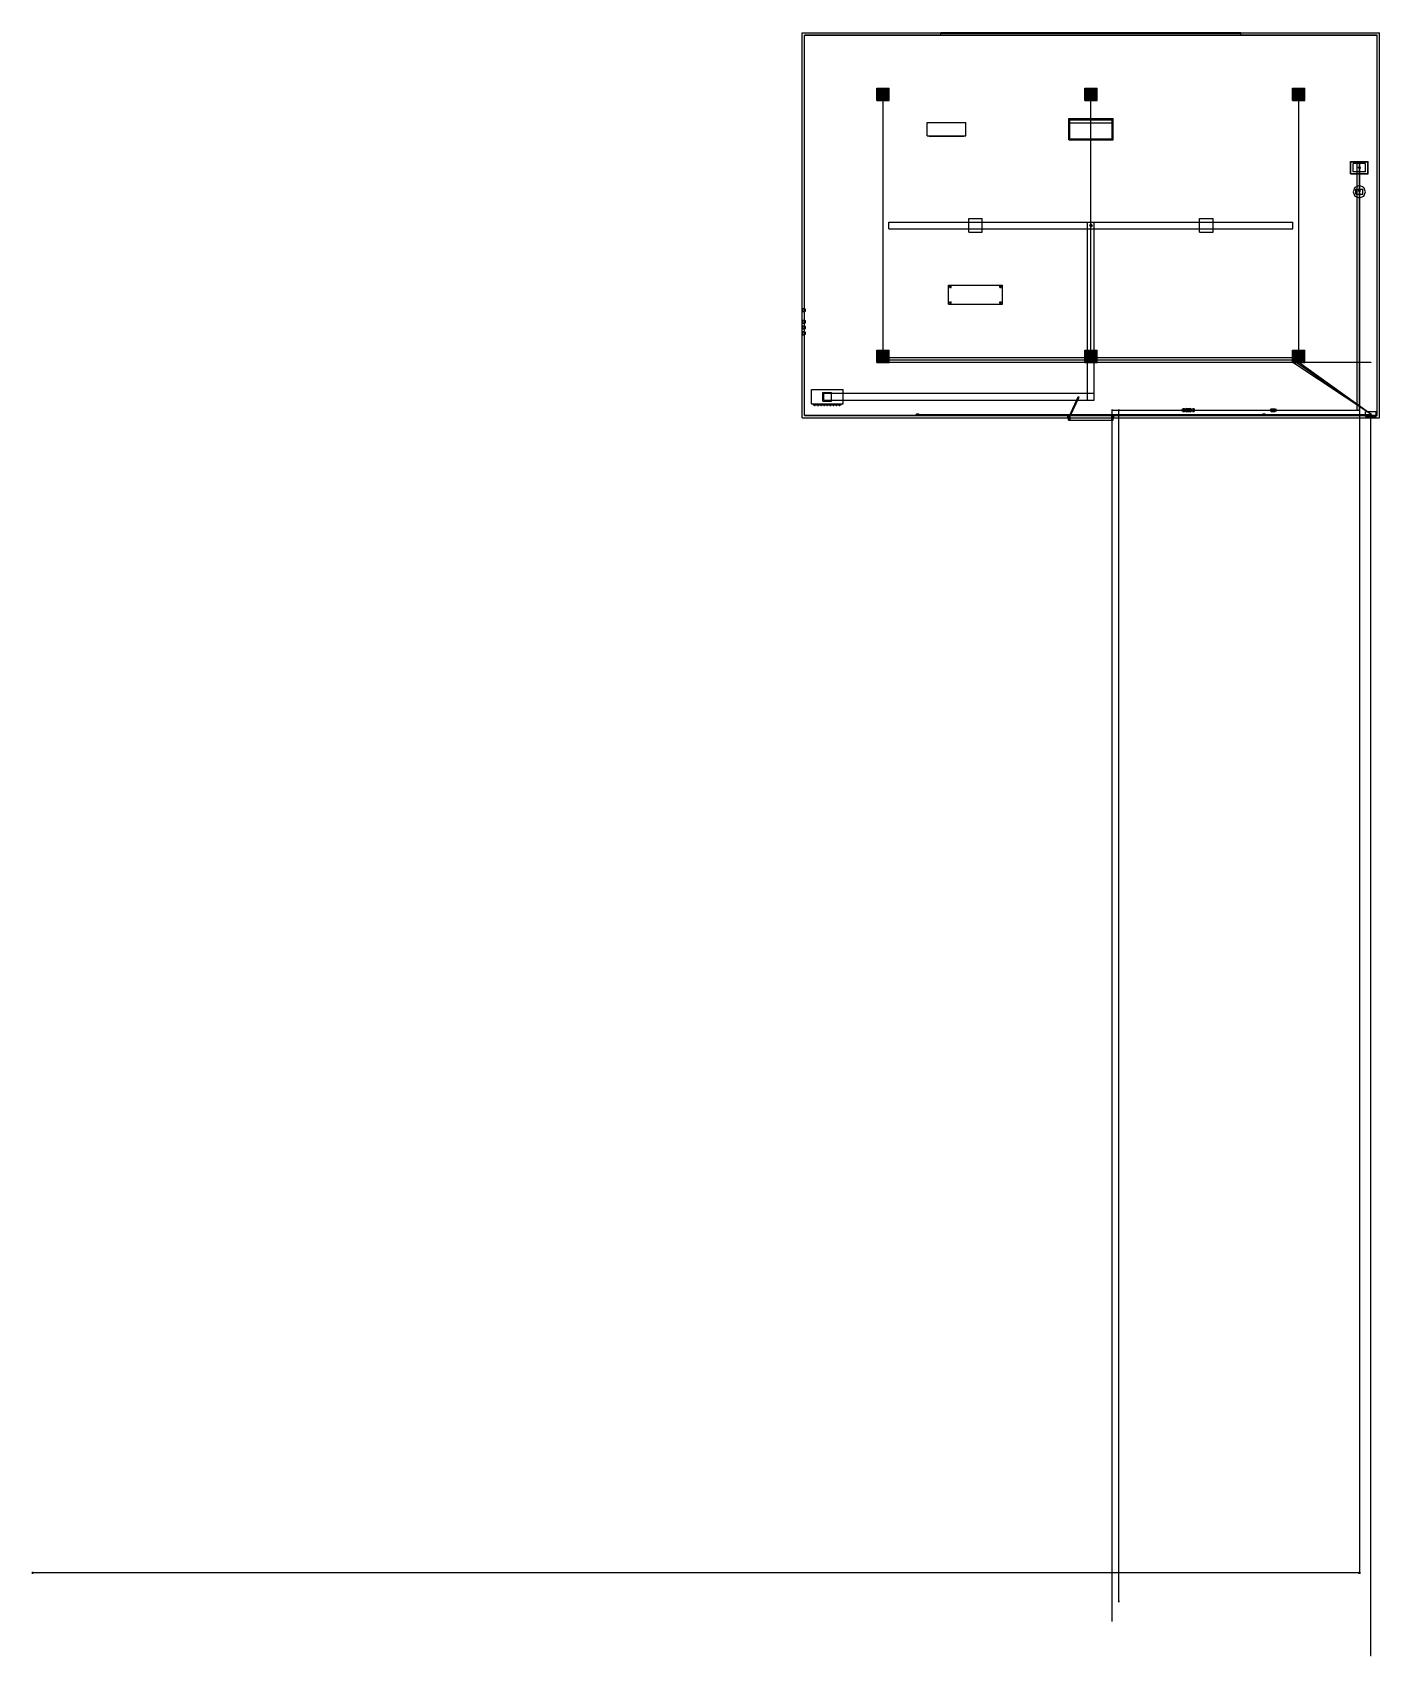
# Model space of a CAD drawing. Header units: millimetres. Extents: x 305000 to 375000, y -62300 to 22022.
import ezdxf

# ---------------------------------------------------------------- set-up
doc = ezdxf.new("R2010")
doc.units = ezdxf.units.MM

msp = doc.modelspace()

# ---------------------------------------------------------------- linework, layer by layer
at = {"layer": 'electrical'}
for p, q in [((349207.79, 18800), (349192.21, 18800)), ((349192.21, 18800), (349200, 18800)), ((349200, 18800), (349207.79, 18800)), ((349200, 4880), (349200, 18800)), ((360007.79, 18800), (359992.21, 18800)), ((359992.21, 18800), (360000, 18800)), ((360000, 18800), (360007.79, 18800)), ((360000, 4880), (360000, 18800)), ((370807.79, 18800), (370792.21, 18800)), ((370792.21, 18800), (370800, 18800)), ((370800, 18800), (370807.79, 18800)), ((370800, 4880), (370800, 18800)), ((349500, 5108.74), (349500, 5131.26)), ((349500, 5131.26), (349500, 5120)), ((349500, 5120), (349500, 5108.74)), ((370500, 5120), (349500, 5120)), ((370492.4, 5109.45), (370503.8, 5125.27)), ((370503.8, 5125.27), (370492.4, 5109.45)), ((374542.4, 2189.45), (370492.4, 5109.45)), ((370500, 5108.74), (370500, 5131.26)), ((370500, 5131.26), (370500, 5120)), ((370500, 5120), (370500, 5108.74)), ((370500, 5120), (370514.04, 5120)), ((370514.04, 5120), (370500, 5120)), ((370503.8, 5125.27), (370503.8, 5125.27)), ((349207.79, 4880), (349192.21, 4880)), ((349192.21, 4880), (349200, 4880)), ((349200, 4872.21), (349200, 4887.79)), ((349200, 4887.79), (349200, 4880)), ((349200, 4880), (349200, 4872.21)), ((374550, 4880), (349200, 4880)), ((349200, 4880), (349207.79, 4880)), ((349500, 4988.74), (349500, 5011.26)), ((349500, 5011.26), (349500, 5000)), ((349500, 5000), (349500, 4988.74)), ((370500, 5000), (349500, 5000)), ((349500, 4868.74), (349500, 4891.26)), ((349500, 4891.26), (349500, 4880)), ((349500, 4880), (349500, 4868.74)), ((370500, 4880), (349500, 4880)), ((360007.79, 4880), (359992.21, 4880)), ((359992.21, 4880), (360000, 4880)), ((360000, 4880), (360007.79, 4880)), ((370492.61, 4989.31), (370503.7, 5005.35)), ((370503.7, 5005.35), (370492.61, 4989.31)), ((374542.61, 2189.31), (370492.61, 4989.31)), ((370492.83, 4869.16), (370503.59, 4885.42)), ((370503.59, 4885.42), (370492.83, 4869.16)), ((374542.83, 2189.16), (370492.83, 4869.16)), ((370500, 4988.74), (370500, 5011.26)), ((370500, 5011.26), (370500, 5000)), ((370500, 5000), (370500, 4988.74)), ((370500, 5000), (370514.04, 5000)), ((370514.04, 5000), (370500, 5000)), ((370500, 4868.74), (370500, 4891.26)), ((370500, 4891.26), (370500, 4880)), ((370500, 4880), (370500, 4868.74)), ((370500, 4880), (370514.04, 4880)), ((370514.04, 4880), (370500, 4880)), ((370503.59, 4885.42), (370503.59, 4885.42)), ((370503.7, 5005.35), (370503.7, 5005.35)), ((370807.79, 4880), (370792.21, 4880)), ((370792.21, 4880), (370800, 4880)), ((370800, 4880), (370807.79, 4880)), ((374550, 4872.21), (374550, 4887.79)), ((374550, 4887.79), (374550, 4880)), ((374550, 4880), (374550, 4872.21)), ((350935, 2150), (350935, 2210)), ((350935, 2210), (351065, 2210)), ((350935, 2150), (351065, 2150)), ((351009, 2180), (350995.5, 2187.79)), ((350995.5, 2187.79), (350995.5, 2172.21)), ((350995.5, 2172.21), (351009, 2180)), ((351000, 2172.21), (351000, 2187.79)), ((351000, 2187.79), (351000, 2180)), ((351000, 2180), (374550, 2180)), ((351000, 2180), (351000, 2172.21)), ((351000, 2180), (351009.72, 2180)), ((351009.72, 2180), (351000, 2180)), ((351065, 2150), (351065, 2210)), ((368935, 2150), (368935, 2210)), ((368935, 2210), (369065, 2210)), ((368935, 2150), (369065, 2150)), ((369009, 2180), (368995.5, 2187.79)), ((368995.5, 2187.79), (368995.5, 2172.21)), ((368995.5, 2172.21), (369009, 2180)), ((369000, 2172.21), (369000, 2187.79)), ((369000, 2187.79), (369000, 2180)), ((369000, 2180), (374550, 2180)), ((369000, 2180), (369000, 2172.21)), ((369000, 2180), (369009.72, 2180)), ((369009.72, 2180), (369000, 2180)), ((369065, 2150), (369065, 2210)), ((374275, 2075), (374275, 2325)), ((374275, 2325), (374825, 2325)), ((374275, 2075), (374825, 2075)), ((374315, 2047.5), (374315, 2082.5)), ((374315, 2082.5), (374785, 2082.5)), ((374315, 2047.5), (374785, 2047.5)), ((374362.5, 2010), (374362.5, 2050)), ((374362.5, 2050), (374462.5, 2050)), ((374362.5, 2010), (374462.5, 2010)), ((374435.88, 2020), (374389.12, 2020)), ((374389.12, 2020), (374412.5, 2020)), ((374435.88, 1995), (374389.12, 1995)), ((374389.12, 1995), (374412.5, 1995)), ((374412.5, 2020), (374412.5, 1995)), ((374412.5, 2020), (374435.88, 2020)), ((374412.5, 1995), (374435.88, 1995)), ((374462.5, 2010), (374462.5, 2050)), ((374500, 2010), (374500, 2050)), ((374500, 2050), (374600, 2050)), ((374500, 2010), (374600, 2010)), ((374573.38, 2020), (374526.62, 2020)), ((374526.62, 2020), (374550, 2020)), ((374573.38, 1995), (374526.62, 1995)), ((374526.62, 1995), (374550, 1995)), ((374532, 2200), (374559, 2215.59)), ((374559, 2184.41), (374532, 2200)), ((374565.59, 2200), (374534.41, 2200)), ((374534.41, 2200), (374550, 2200)), ((374542.4, 2189.45), (374553.8, 2205.27)), ((374553.8, 2205.27), (374542.4, 2189.45)), ((374542.61, 2189.31), (374553.7, 2205.35)), ((374553.7, 2205.35), (374542.61, 2189.31)), ((374542.83, 2189.16), (374553.59, 2205.42)), ((374553.59, 2205.42), (374542.83, 2189.16)), ((374563, 2200), (374543.5, 2211.26)), ((374543.5, 2211.26), (374543.5, 2188.74)), ((374563, 2200), (374543.5, 2211.26)), ((374543.5, 2211.26), (374543.5, 2188.74)), ((374563, 2200), (374543.5, 2211.26)), ((374543.5, 2211.26), (374543.5, 2188.74)), ((374543.5, 2188.74), (374563, 2200)), ((374543.5, 2188.74), (374563, 2200)), ((374543.5, 2188.74), (374563, 2200)), ((374550, 2200), (374565.59, 2200)), ((374550, -62300), (374550, 2200)), ((374550, 2200), (374569.44, 2200)), ((374569.44, 2200), (374550, 2200)), ((374550, 2200), (374564.04, 2200)), ((374564.04, 2200), (374550, 2200)), ((374550, 2200), (374564.04, 2200)), ((374564.04, 2200), (374550, 2200)), ((374550, 2200), (374564.04, 2200)), ((374564.04, 2200), (374550, 2200)), ((374550, 2172.21), (374550, 2187.79)), ((374550, 2187.79), (374550, 2180)), ((374550, 2172.21), (374550, 2187.79)), ((374550, 2187.79), (374550, 2180)), ((374550, 2180), (374550, 2172.21)), ((374550, 2180), (374550, 2172.21)), ((374550, 2020), (374550, 1995)), ((374550, 2020), (374573.38, 2020)), ((374550, 1995), (374573.38, 1995)), ((374553.59, 2205.42), (374553.59, 2205.42)), ((374553.7, 2205.35), (374553.7, 2205.35)), ((374553.8, 2205.27), (374553.8, 2205.27)), ((374559, 2215.59), (374559, 2184.41)), ((374600, 2010), (374600, 2050)), ((374637.5, 2010), (374637.5, 2050)), ((374637.5, 2050), (374737.5, 2050)), ((374637.5, 2010), (374737.5, 2010)), ((374710.88, 2020), (374664.12, 2020)), ((374664.12, 2020), (374687.5, 2020)), ((374710.88, 1995), (374664.12, 1995)), ((374664.12, 1995), (374687.5, 1995)), ((374687.5, 2020), (374687.5, 1995)), ((374687.5, 2020), (374710.88, 2020)), ((374687.5, 1995), (374710.88, 1995)), ((374737.5, 2010), (374737.5, 2050)), ((374785, 2047.5), (374785, 2082.5)), ((374825, 2075), (374825, 2325)), ((374565.59, -62300), (374534.41, -62300)), ((374534.41, -62300), (374550, -62300)), ((374550, -62300), (374565.59, -62300))]:
    msp.add_line(p, q, dxfattribs=at)
at = {"layer": 'hvac'}
for p, q in [((349500, 11825), (349500, 12175)), ((349500, 12175), (370500, 12175)), ((349500, 11825), (370500, 11825)), ((353650, 11650), (353650, 12350)), ((353650, 12350), (354350, 12350)), ((354350, 11650), (354350, 12350)), ((359825, 2925), (359825, 12175)), ((359825, 12175), (360175, 12175)), ((360175, 2925), (360175, 12175)), ((365650, 11650), (365650, 12350)), ((365650, 12350), (366350, 12350)), ((366350, 11650), (366350, 12350)), ((370500, 11825), (370500, 12175)), ((353650, 11650), (354350, 11650)), ((365650, 11650), (366350, 11650)), ((345475, 2725), (345475, 3475)), ((345475, 3475), (347125, 3475)), ((347125, 2725), (347125, 3475)), ((345475, 2725), (347125, 2725)), ((345575, 2680), (345575, 2720)), ((345575, 2720), (347025, 2720)), ((345575, 2680), (347025, 2680)), ((345640, 2640), (345640, 2700)), ((345640, 2700), (345680, 2700)), ((345640, 2640), (345680, 2640)), ((345680, 2640), (345680, 2700)), ((345800, 2640), (345800, 2700)), ((345800, 2700), (345840, 2700)), ((345800, 2640), (345840, 2640)), ((345840, 2640), (345840, 2700)), ((345960, 2640), (345960, 2700)), ((345960, 2700), (346000, 2700)), ((345960, 2640), (346000, 2640)), ((346000, 2640), (346000, 2700)), ((346075, 2875), (346075, 3325)), ((346075, 3325), (346525, 3325)), ((346075, 2875), (346525, 2875)), ((346120, 2640), (346120, 2700)), ((346120, 2700), (346160, 2700)), ((346120, 2640), (346160, 2640)), ((346125, 2925), (346125, 3275)), ((346125, 3275), (360175, 3275)), ((346125, 2925), (360175, 2925)), ((346160, 2640), (346160, 2700)), ((346280, 2640), (346280, 2700)), ((346280, 2700), (346320, 2700)), ((346280, 2640), (346320, 2640)), ((346320, 2640), (346320, 2700)), ((346440, 2640), (346440, 2700)), ((346440, 2700), (346480, 2700)), ((346440, 2640), (346480, 2640)), ((346480, 2640), (346480, 2700)), ((346525, 2875), (346525, 3325)), ((346600, 2640), (346600, 2700)), ((346600, 2700), (346640, 2700)), ((346600, 2640), (346640, 2640)), ((346640, 2640), (346640, 2700)), ((346760, 2640), (346760, 2700)), ((346760, 2700), (346800, 2700)), ((346760, 2640), (346800, 2640)), ((346800, 2640), (346800, 2700)), ((346920, 2640), (346920, 2700)), ((346920, 2700), (346960, 2700)), ((346920, 2640), (346960, 2640)), ((346960, 2640), (346960, 2700)), ((347025, 2680), (347025, 2720)), ((359825, 2925), (360175, 2925)), ((360175, 2925), (360175, 3275))]:
    msp.add_line(p, q, dxfattribs=at)
at = {"layer": 'interiors'}
for p, q in [((345000, 2000), (345000, 22000)), ((345000, 22000), (375000, 22000)), ((352200, 21977.5), (352200, 22022.5)), ((352200, 22022.5), (367800, 22022.5)), ((352200, 22000), (367800, 22000)), ((352200, 21880), (352200, 22000)), ((352200, 21977.5), (367800, 21977.5)), ((367800, 21977.5), (367800, 22022.5)), ((367800, 21880), (367800, 22000)), ((375000, 2000), (375000, 22000)), ((374880, 21880), (345120, 21880)), ((345120, 2120), (345120, 21880)), ((345125, 2125), (345125, 21875)), ((345125, 21875), (374875, 21875)), ((352200, 21880), (367800, 21880)), ((374875, 2125), (374875, 21875)), ((374880, 2120), (374880, 21880)), ((351500, 16650), (351500, 17350)), ((351500, 17350), (353500, 17350)), ((353500, 16650), (353500, 17350)), ((358850, 16450), (358850, 17550)), ((358850, 17550), (361150, 17550)), ((358900, 16500), (358900, 17500)), ((358900, 17500), (361100, 17500)), ((358900, 17325), (358900, 17475)), ((358900, 17475), (361100, 17475)), ((358900, 17325), (361100, 17325)), ((361100, 16500), (361100, 17500)), ((361100, 17325), (361100, 17475)), ((361150, 16450), (361150, 17550)), ((351500, 16650), (353500, 16650)), ((351600, 16627.5), (351600, 16652.5)), ((351600, 16652.5), (353400, 16652.5)), ((351600, 16627.5), (353400, 16627.5)), ((353400, 16627.5), (353400, 16652.5)), ((358850, 16450), (361150, 16450)), ((358900, 16500), (361100, 16500)), ((352600, 7900), (352600, 8900)), ((352600, 8900), (355400, 8900)), ((352665, 8765), (352665, 8835)), ((352665, 8835), (352735, 8835)), ((352665, 8765), (352735, 8765)), ((352735, 8765), (352735, 8835)), ((355265, 8765), (355265, 8835)), ((355265, 8835), (355335, 8835)), ((355265, 8765), (355335, 8765)), ((355335, 8765), (355335, 8835)), ((355400, 7900), (355400, 8900)), ((352600, 7900), (355400, 7900)), ((352665, 7965), (352665, 8035)), ((352665, 8035), (352735, 8035)), ((352665, 7965), (352735, 7965)), ((352735, 7965), (352735, 8035)), ((355265, 7965), (355265, 8035)), ((355265, 8035), (355335, 8035)), ((355265, 7965), (355335, 7965)), ((355335, 7965), (355335, 8035)), ((358889.61, 2109.51), (359346.04, 3088.32)), ((358930.39, 2090.49), (359386.82, 3069.3)), ((359386.82, 3069.3), (359346.04, 3088.32)), ((345000, 2000), (358800, 2000)), ((345000, 2000), (375000, 2000)), ((374880, 2120), (345120, 2120)), ((358800, 2120), (345120, 2120)), ((345125, 2125), (374875, 2125)), ((358800, 2000), (358800, 2120)), ((358800, 2120), (361200, 2120)), ((358800, 2000), (361200, 2000)), ((358845, 1880), (358845, 2120)), ((358845, 2120), (358915, 2120)), ((358845, 1880), (358915, 1880)), ((358850, 1880), (358850, 2120)), ((358850, 2120), (361150, 2120)), ((358850, 1880), (361150, 1880)), ((358930.39, 2090.49), (358889.61, 2109.51)), ((358915, 1880), (358915, 2120)), ((361085, 1880), (361085, 2120)), ((361085, 2120), (361155, 2120)), ((361085, 1880), (361155, 1880)), ((361150, 1880), (361150, 2120)), ((361155, 1880), (361155, 2120)), ((361200, 2000), (361200, 2120)), ((374880, 2120), (361200, 2120)), ((361200, 2000), (375000, 2000))]:
    msp.add_line(p, q, dxfattribs=at)
at = {"layer": 'lighting'}
for p, q in [((348880, 18480), (348880, 19120)), ((348880, 19120), (349520, 19120)), ((348920, 18520), (348920, 19080)), ((348920, 19080), (349480, 19080)), ((348954, 18530), (348954, 19070)), ((348954, 19070), (348966, 19070)), ((348966, 18530), (348966, 19070)), ((349034, 18530), (349034, 19070)), ((349034, 19070), (349046, 19070)), ((349046, 18530), (349046, 19070)), ((349114, 18530), (349114, 19070)), ((349114, 19070), (349126, 19070)), ((349126, 18530), (349126, 19070)), ((349194, 18530), (349194, 19070)), ((349194, 19070), (349206, 19070)), ((349209, 18800), (349195.5, 18807.79)), ((349195.5, 18807.79), (349195.5, 18792.21)), ((349195.5, 18792.21), (349209, 18800)), ((349206, 18530), (349206, 19070)), ((349274, 18530), (349274, 19070)), ((349274, 19070), (349286, 19070)), ((349286, 18530), (349286, 19070)), ((349354, 18530), (349354, 19070)), ((349354, 19070), (349366, 19070)), ((349366, 18530), (349366, 19070)), ((349434, 18530), (349434, 19070)), ((349434, 19070), (349446, 19070)), ((349446, 18530), (349446, 19070)), ((349480, 18520), (349480, 19080)), ((349520, 18480), (349520, 19120)), ((359680, 18480), (359680, 19120)), ((359680, 19120), (360320, 19120)), ((359720, 18520), (359720, 19080)), ((359720, 19080), (360280, 19080)), ((359754, 18530), (359754, 19070)), ((359754, 19070), (359766, 19070)), ((359766, 18530), (359766, 19070)), ((359834, 18530), (359834, 19070)), ((359834, 19070), (359846, 19070)), ((359846, 18530), (359846, 19070)), ((359914, 18530), (359914, 19070)), ((359914, 19070), (359926, 19070)), ((359926, 18530), (359926, 19070)), ((359994, 18530), (359994, 19070)), ((359994, 19070), (360006, 19070)), ((360009, 18800), (359995.5, 18807.79)), ((359995.5, 18807.79), (359995.5, 18792.21)), ((359995.5, 18792.21), (360009, 18800)), ((360006, 18530), (360006, 19070)), ((360074, 18530), (360074, 19070)), ((360074, 19070), (360086, 19070)), ((360086, 18530), (360086, 19070)), ((360154, 18530), (360154, 19070)), ((360154, 19070), (360166, 19070)), ((360166, 18530), (360166, 19070)), ((360234, 18530), (360234, 19070)), ((360234, 19070), (360246, 19070)), ((360246, 18530), (360246, 19070)), ((360280, 18520), (360280, 19080)), ((360320, 18480), (360320, 19120)), ((370480, 18480), (370480, 19120)), ((370480, 19120), (371120, 19120)), ((370520, 18520), (370520, 19080)), ((370520, 19080), (371080, 19080)), ((370554, 18530), (370554, 19070)), ((370554, 19070), (370566, 19070)), ((370566, 18530), (370566, 19070)), ((370634, 18530), (370634, 19070)), ((370634, 19070), (370646, 19070)), ((370646, 18530), (370646, 19070)), ((370714, 18530), (370714, 19070)), ((370714, 19070), (370726, 19070)), ((370726, 18530), (370726, 19070)), ((370794, 18530), (370794, 19070)), ((370794, 19070), (370806, 19070)), ((370809, 18800), (370795.5, 18807.79)), ((370795.5, 18807.79), (370795.5, 18792.21)), ((370795.5, 18792.21), (370809, 18800)), ((370806, 18530), (370806, 19070)), ((370874, 18530), (370874, 19070)), ((370874, 19070), (370886, 19070)), ((370886, 18530), (370886, 19070)), ((370954, 18530), (370954, 19070)), ((370954, 19070), (370966, 19070)), ((370966, 18530), (370966, 19070)), ((371034, 18530), (371034, 19070)), ((371034, 19070), (371046, 19070)), ((371046, 18530), (371046, 19070)), ((371080, 18520), (371080, 19080)), ((371120, 18480), (371120, 19120)), ((348880, 18480), (349520, 18480)), ((348920, 18520), (349480, 18520)), ((348954, 18530), (348966, 18530)), ((349034, 18530), (349046, 18530)), ((349114, 18530), (349126, 18530)), ((349194, 18530), (349206, 18530)), ((349274, 18530), (349286, 18530)), ((349354, 18530), (349366, 18530)), ((349434, 18530), (349446, 18530)), ((359680, 18480), (360320, 18480)), ((359720, 18520), (360280, 18520)), ((359754, 18530), (359766, 18530)), ((359834, 18530), (359846, 18530)), ((359914, 18530), (359926, 18530)), ((359994, 18530), (360006, 18530)), ((360074, 18530), (360086, 18530)), ((360154, 18530), (360166, 18530)), ((360234, 18530), (360246, 18530)), ((370480, 18480), (371120, 18480)), ((370520, 18520), (371080, 18520)), ((370554, 18530), (370566, 18530)), ((370634, 18530), (370646, 18530)), ((370714, 18530), (370726, 18530)), ((370794, 18530), (370806, 18530)), ((370874, 18530), (370886, 18530)), ((370954, 18530), (370966, 18530)), ((371034, 18530), (371046, 18530)), ((348880, 4880), (348880, 5520)), ((348880, 5520), (349520, 5520)), ((348920, 4920), (348920, 5480)), ((348920, 5480), (349480, 5480)), ((348954, 4930), (348954, 5470)), ((348954, 5470), (348966, 5470)), ((348966, 4930), (348966, 5470)), ((349034, 4930), (349034, 5470)), ((349034, 5470), (349046, 5470)), ((349046, 4930), (349046, 5470)), ((349114, 4930), (349114, 5470)), ((349114, 5470), (349126, 5470)), ((349126, 4930), (349126, 5470)), ((349194, 4930), (349194, 5470)), ((349194, 5470), (349206, 5470)), ((349209, 5200), (349195.5, 5207.79)), ((349195.5, 5207.79), (349195.5, 5192.21)), ((349195.5, 5192.21), (349209, 5200)), ((349206, 4930), (349206, 5470)), ((349274, 4930), (349274, 5470)), ((349274, 5470), (349286, 5470)), ((349286, 4930), (349286, 5470)), ((349354, 4930), (349354, 5470)), ((349354, 5470), (349366, 5470)), ((349366, 4930), (349366, 5470)), ((349434, 4930), (349434, 5470)), ((349434, 5470), (349446, 5470)), ((349446, 4930), (349446, 5470)), ((349480, 4920), (349480, 5480)), ((349520, 4880), (349520, 5520)), ((359680, 4880), (359680, 5520)), ((359680, 5520), (360320, 5520)), ((359720, 4920), (359720, 5480)), ((359720, 5480), (360280, 5480)), ((359754, 4930), (359754, 5470)), ((359754, 5470), (359766, 5470)), ((359766, 4930), (359766, 5470)), ((359834, 4930), (359834, 5470)), ((359834, 5470), (359846, 5470)), ((359846, 4930), (359846, 5470)), ((359914, 4930), (359914, 5470)), ((359914, 5470), (359926, 5470)), ((359926, 4930), (359926, 5470)), ((359994, 4930), (359994, 5470)), ((359994, 5470), (360006, 5470)), ((360009, 5200), (359995.5, 5207.79)), ((359995.5, 5207.79), (359995.5, 5192.21)), ((359995.5, 5192.21), (360009, 5200)), ((360006, 4930), (360006, 5470)), ((360074, 4930), (360074, 5470)), ((360074, 5470), (360086, 5470)), ((360086, 4930), (360086, 5470)), ((360154, 4930), (360154, 5470)), ((360154, 5470), (360166, 5470)), ((360166, 4930), (360166, 5470)), ((360234, 4930), (360234, 5470)), ((360234, 5470), (360246, 5470)), ((360246, 4930), (360246, 5470)), ((360280, 4920), (360280, 5480)), ((360320, 4880), (360320, 5520)), ((370480, 4880), (370480, 5520)), ((370480, 5520), (371120, 5520)), ((370520, 4920), (370520, 5480)), ((370520, 5480), (371080, 5480)), ((370554, 4930), (370554, 5470)), ((370554, 5470), (370566, 5470)), ((370566, 4930), (370566, 5470)), ((370634, 4930), (370634, 5470)), ((370634, 5470), (370646, 5470)), ((370646, 4930), (370646, 5470)), ((370714, 4930), (370714, 5470)), ((370714, 5470), (370726, 5470)), ((370726, 4930), (370726, 5470)), ((370794, 4930), (370794, 5470)), ((370794, 5470), (370806, 5470)), ((370809, 5200), (370795.5, 5207.79)), ((370795.5, 5207.79), (370795.5, 5192.21)), ((370795.5, 5192.21), (370809, 5200)), ((370806, 4930), (370806, 5470)), ((370874, 4930), (370874, 5470)), ((370874, 5470), (370886, 5470)), ((370886, 4930), (370886, 5470)), ((370954, 4930), (370954, 5470)), ((370954, 5470), (370966, 5470)), ((370966, 4930), (370966, 5470)), ((371034, 4930), (371034, 5470)), ((371034, 5470), (371046, 5470)), ((371046, 4930), (371046, 5470)), ((371080, 4920), (371080, 5480)), ((371120, 4880), (371120, 5520)), ((348880, 4880), (349520, 4880)), ((348920, 4920), (349480, 4920)), ((348954, 4930), (348966, 4930)), ((349034, 4930), (349046, 4930)), ((349114, 4930), (349126, 4930)), ((349194, 4930), (349206, 4930)), ((349274, 4930), (349286, 4930)), ((349354, 4930), (349366, 4930)), ((349434, 4930), (349446, 4930)), ((359680, 4880), (360320, 4880)), ((359720, 4920), (360280, 4920)), ((359754, 4930), (359766, 4930)), ((359834, 4930), (359846, 4930)), ((359914, 4930), (359926, 4930)), ((359994, 4930), (360006, 4930)), ((360074, 4930), (360086, 4930)), ((360154, 4930), (360166, 4930)), ((360234, 4930), (360246, 4930)), ((370480, 4880), (371120, 4880)), ((370520, 4920), (371080, 4920)), ((370554, 4930), (370566, 4930)), ((370634, 4930), (370646, 4930)), ((370714, 4930), (370726, 4930)), ((370794, 4930), (370806, 4930)), ((370874, 4930), (370886, 4930)), ((370954, 4930), (370966, 4930)), ((371034, 4930), (371046, 4930))]:
    msp.add_line(p, q, dxfattribs=at)
at = {"layer": 'sensors'}
for p, q in [((360000, 12080), (359920, 12000)), ((359920, 12000), (360000, 11920)), ((360080, 12000), (360000, 12080)), ((360000, 11920), (360080, 12000)), ((360000, 12000), (360065, 12000)), ((360065, 12000), (360000, 12000)), ((345040, 7520), (345040, 7680)), ((345040, 7680), (345140, 7680)), ((345140, 7520), (345140, 7680)), ((345145, 7545), (345145, 7655)), ((345145, 7655), (345165, 7655)), ((345165, 7545), (345165, 7655)), ((345040, 7520), (345140, 7520)), ((345040, 6920), (345040, 7080)), ((345040, 7080), (345140, 7080)), ((345040, 6920), (345140, 6920)), ((345040, 6620), (345040, 6780)), ((345040, 6780), (345140, 6780)), ((345140, 6920), (345140, 7080)), ((345140, 6620), (345140, 6780)), ((345145, 7545), (345165, 7545)), ((345145, 6945), (345145, 7055)), ((345145, 7055), (345165, 7055)), ((345145, 6945), (345165, 6945)), ((345145, 6645), (345145, 6755)), ((345145, 6755), (345165, 6755)), ((345165, 6945), (345165, 7055)), ((345165, 6645), (345165, 6755)), ((345040, 6620), (345140, 6620)), ((345040, 6320), (345040, 6480)), ((345040, 6480), (345140, 6480)), ((345040, 6320), (345140, 6320)), ((345140, 6320), (345140, 6480)), ((345145, 6645), (345165, 6645)), ((345145, 6345), (345145, 6455)), ((345145, 6455), (345165, 6455)), ((345145, 6345), (345165, 6345)), ((345165, 6345), (345165, 6455)), ((369342.5, 2400), (369342.5, 2475)), ((369342.5, 2475), (369342.5, 2400)), ((369342.5, 2400), (369562.5, 2400)), ((369342.5, 2400), (369342.5, 2325)), ((369342.5, 2325), (369342.5, 2400)), ((369372.5, 2330), (369372.5, 2470)), ((369372.5, 2470), (369532.5, 2470)), ((369372.5, 2330), (369532.5, 2330)), ((369387, 2400), (369387, 2475)), ((369387, 2475), (369387, 2400)), ((369387, 2400), (369607, 2400)), ((369387, 2400), (369387, 2325)), ((369387, 2325), (369387, 2400)), ((369417, 2330), (369417, 2470)), ((369417, 2470), (369577, 2470)), ((369417, 2330), (369577, 2330)), ((369532.5, 2330), (369532.5, 2470)), ((369562.5, 2400), (369562.5, 2475)), ((369562.5, 2475), (369562.5, 2400)), ((369562.5, 2400), (369562.5, 2325)), ((369562.5, 2325), (369562.5, 2400)), ((369577, 2330), (369577, 2470)), ((369607, 2400), (369607, 2475)), ((369607, 2475), (369607, 2400)), ((369607, 2400), (369607, 2325)), ((369607, 2325), (369607, 2400))]:
    msp.add_line(p, q, dxfattribs=at)
at = {"layer": 'water'}
for p, q in [((373490, 14680), (373490, 15320)), ((373490, 15320), (374410, 15320)), ((373500, 14690), (373500, 15310)), ((373500, 15310), (374400, 15310)), ((374275, 15215), (373625, 15215)), ((373625, 14785), (373625, 15215)), ((373795, 15230), (373847.5, 15260.31)), ((373847.5, 15199.69), (373795, 15230)), ((373860.31, 15230), (373799.69, 15230)), ((373799.69, 15230), (373830, 15230)), ((373830, 15230), (373860.31, 15230)), ((373830, 2400), (373830, 15230)), ((373830, 15230), (373867.8, 15230)), ((373867.8, 15230), (373830, 15230)), ((373847.5, 15260.31), (373847.5, 15199.69)), ((373915, 15230), (373967.5, 15260.31)), ((373967.5, 15199.69), (373915, 15230)), ((373980.31, 15230), (373919.69, 15230)), ((373919.69, 15230), (373950, 15230)), ((373965.59, 15220), (373934.41, 15220)), ((373934.41, 15220), (373950, 15220)), ((373968, 15220), (373941, 15235.59)), ((373941, 15235.59), (373941, 15204.41)), ((373941, 15204.41), (373968, 15220)), ((373950, 15230), (373980.31, 15230)), ((373950, 2400), (373950, 15230)), ((373950, 15230), (373987.8, 15230)), ((373987.8, 15230), (373950, 15230)), ((373950, 15220), (373950, 15000)), ((373950, 15220), (373965.59, 15220)), ((373950, 15220), (373969.44, 15220)), ((373969.44, 15220), (373950, 15220)), ((373967.5, 15260.31), (373967.5, 15199.69)), ((374275, 14785), (374275, 15215)), ((374400, 14690), (374400, 15310)), ((374410, 14680), (374410, 15320)), ((373490, 14680), (374410, 14680)), ((373500, 14690), (374400, 14690)), ((374275, 14785), (373625, 14785)), ((373895, 15000), (373950, 15055)), ((373950, 14945), (373895, 15000)), ((373950, 15000), (373895, 15000)), ((373895, 15000), (373950, 15000)), ((373965.59, 15000), (373934.41, 15000)), ((373934.41, 15000), (373950, 15000)), ((373950, 15055), (374005, 15000)), ((373950, 15000), (373965.59, 15000)), ((374005, 15000), (373950, 14945)), ((373950, 15000), (373950, 13800)), ((373950, 15000), (374005, 15000)), ((374005, 15000), (373950, 15000)), ((373950, 15000), (374009.4, 15000)), ((374009.4, 15000), (373950, 15000)), ((373723.73, 13976.27), (373630, 13750)), ((373630, 13750), (373723.73, 13523.73)), ((373950, 14070), (373723.73, 13976.27)), ((373723.73, 13523.73), (373950, 13430)), ((373760, 13625), (373760, 13875)), ((373760, 13875), (374140, 13875)), ((373760, 13625), (374140, 13625)), ((373895, 13800), (373950, 13855)), ((373950, 13800), (373895, 13800)), ((373895, 13800), (373950, 13800)), ((373950, 13745), (373895, 13800)), ((374176.27, 13976.27), (373950, 14070)), ((373950, 13855), (374005, 13800)), ((373950, 13800), (374005, 13800)), ((374005, 13800), (373950, 13800)), ((374005, 13800), (373950, 13745)), ((373950, 13800), (373950, -58000)), ((373950, 13800), (374009.4, 13800)), ((374009.4, 13800), (373950, 13800)), ((373950, 13430), (374176.27, 13523.73)), ((374140, 13625), (374140, 13875)), ((374270, 13750), (374176.27, 13976.27)), ((374176.27, 13523.73), (374270, 13750)), ((361130.31, 2400), (361069.69, 2400)), ((361069.69, 2400), (361100, 2400)), ((361100, 2369.69), (361100, 2430.31)), ((361100, 2430.31), (361100, 2400)), ((361100, 2400), (361130.31, 2400)), ((361100, -60500), (361100, 2400)), ((361100, 2400), (373950, 2400)), ((361100, 2400), (361100, 2369.69)), ((361100, 2400), (361137.8, 2400)), ((361137.8, 2400), (361100, 2400)), ((361480.31, 2400), (361419.69, 2400)), ((361419.69, 2400), (361450, 2400)), ((361450, 2369.69), (361450, 2430.31)), ((361450, 2430.31), (361450, 2400)), ((361450, 2400), (361480.31, 2400)), ((361450, -59500), (361450, 2400)), ((361450, 2400), (373830, 2400)), ((361450, 2400), (361450, 2369.69)), ((361450, 2400), (361487.8, 2400)), ((361487.8, 2400), (361450, 2400)), ((364755, 2400), (364755, 2475)), ((364755, 2475), (364755, 2400)), ((364755, 2400), (365155, 2400)), ((364755, 2400), (364755, 2325)), ((364755, 2325), (364755, 2400)), ((364765, 2375), (364765, 2425)), ((364765, 2425), (365145, 2425)), ((364765, 2375), (365145, 2375)), ((364805, 2464.66), (364805, 2504.62)), ((364805, 2504.62), (364805, 2400)), ((364805, 2335.34), (364805, 2464.66)), ((364805, 2400), (364830, 2400)), ((364805, 2400), (364805, 2295.38)), ((364805, 2295.38), (364805, 2335.34)), ((364830, 2464.66), (364830, 2504.62)), ((364830, 2504.62), (364830, 2400)), ((364830, 2335.34), (364830, 2464.66)), ((364830, 2400), (364830, 2295.38)), ((364830, 2295.38), (364830, 2335.34)), ((364982.81, 2485.6), (364882.19, 2452.9)), ((364882.19, 2452.9), (364882.19, 2347.1)), ((364882.19, 2347.1), (364982.81, 2314.4)), ((364964, 2400), (364964, 2475)), ((364964, 2475), (364964, 2400)), ((364964, 2400), (365364, 2400)), ((364964, 2400), (364964, 2325)), ((364964, 2325), (364964, 2400)), ((364974, 2375), (364974, 2425)), ((364974, 2425), (365354, 2425)), ((364974, 2375), (365354, 2375)), ((365045, 2400), (364982.81, 2485.6)), ((364982.81, 2314.4), (365045, 2400)), ((365014, 2464.66), (365014, 2504.62)), ((365014, 2504.62), (365014, 2400)), ((365014, 2335.34), (365014, 2464.66)), ((365014, 2400), (365039, 2400)), ((365014, 2400), (365014, 2295.38)), ((365014, 2295.38), (365014, 2335.34)), ((365039, 2464.66), (365039, 2504.62)), ((365039, 2504.62), (365039, 2400)), ((365039, 2335.34), (365039, 2464.66)), ((365039, 2400), (365039, 2295.38)), ((365039, 2295.38), (365039, 2335.34)), ((365191.81, 2485.6), (365091.19, 2452.9)), ((365091.19, 2452.9), (365091.19, 2347.1)), ((365091.19, 2347.1), (365191.81, 2314.4)), ((365105, 2464.66), (365105, 2504.62)), ((365105, 2504.62), (365105, 2400)), ((365105, 2335.34), (365105, 2464.66)), ((365105, 2400), (365130, 2400)), ((365105, 2400), (365105, 2295.38)), ((365105, 2295.38), (365105, 2335.34)), ((365130, 2464.66), (365130, 2504.62)), ((365130, 2504.62), (365130, 2400)), ((365130, 2335.34), (365130, 2464.66)), ((365130, 2400), (365130, 2295.38)), ((365130, 2295.38), (365130, 2335.34)), ((365145, 2375), (365145, 2425)), ((365155, 2400), (365155, 2475)), ((365155, 2475), (365155, 2400)), ((365155, 2400), (365155, 2325)), ((365155, 2325), (365155, 2400)), ((365254, 2400), (365191.81, 2485.6)), ((365191.81, 2314.4), (365254, 2400)), ((365314, 2464.66), (365314, 2504.62)), ((365314, 2504.62), (365314, 2400)), ((365314, 2335.34), (365314, 2464.66)), ((365314, 2400), (365339, 2400)), ((365314, 2400), (365314, 2295.38)), ((365314, 2295.38), (365314, 2335.34)), ((365339, 2464.66), (365339, 2504.62)), ((365339, 2504.62), (365339, 2400)), ((365339, 2335.34), (365339, 2464.66)), ((365339, 2400), (365339, 2295.38)), ((365339, 2295.38), (365339, 2335.34)), ((365354, 2375), (365354, 2425)), ((365364, 2400), (365364, 2475)), ((365364, 2475), (365364, 2400)), ((365364, 2400), (365364, 2325)), ((365364, 2325), (365364, 2400)), ((373860.31, 2400), (373799.69, 2400)), ((373799.69, 2400), (373830, 2400)), ((373830, 2369.69), (373830, 2430.31)), ((373830, 2430.31), (373830, 2400)), ((373830, 2400), (373830, 2369.69)), ((373830, 2400), (373860.31, 2400)), ((373830, 2400), (373867.8, 2400)), ((373867.8, 2400), (373830, 2400)), ((373980.31, 2400), (373919.69, 2400)), ((373919.69, 2400), (373950, 2400)), ((373950, 2369.69), (373950, 2430.31)), ((373950, 2430.31), (373950, 2400)), ((373950, 2400), (373950, 2369.69)), ((373950, 2400), (373980.31, 2400)), ((373950, 2400), (373987.8, 2400)), ((373987.8, 2400), (373950, 2400)), ((305000, -58000), (305000, -57945)), ((305000, -57945), (305000, -58000)), ((305000, -58000), (305000, -58055)), ((305000, -58055), (305000, -58000)), ((373950, -58000), (305000, -58000)), ((373950, -58000), (373895, -58000)), ((373895, -58000), (373950, -58000)), ((373950, -58000), (373950, -57945)), ((373950, -57945), (373950, -58000)), ((373950, -58000), (374005, -58000)), ((374005, -58000), (373950, -58000)), ((373950, -58000), (373950, -58055)), ((373950, -58055), (373950, -58000)), ((373950, -58000), (374009.4, -58000)), ((374009.4, -58000), (373950, -58000)), ((361480.31, -59500), (361419.69, -59500)), ((361419.69, -59500), (361450, -59500)), ((361450, -59500), (361480.31, -59500)), ((361130.31, -60500), (361069.69, -60500)), ((361069.69, -60500), (361100, -60500)), ((361100, -60500), (361130.31, -60500))]:
    msp.add_line(p, q, dxfattribs=at)

doc.saveas('drawing.dxf')
